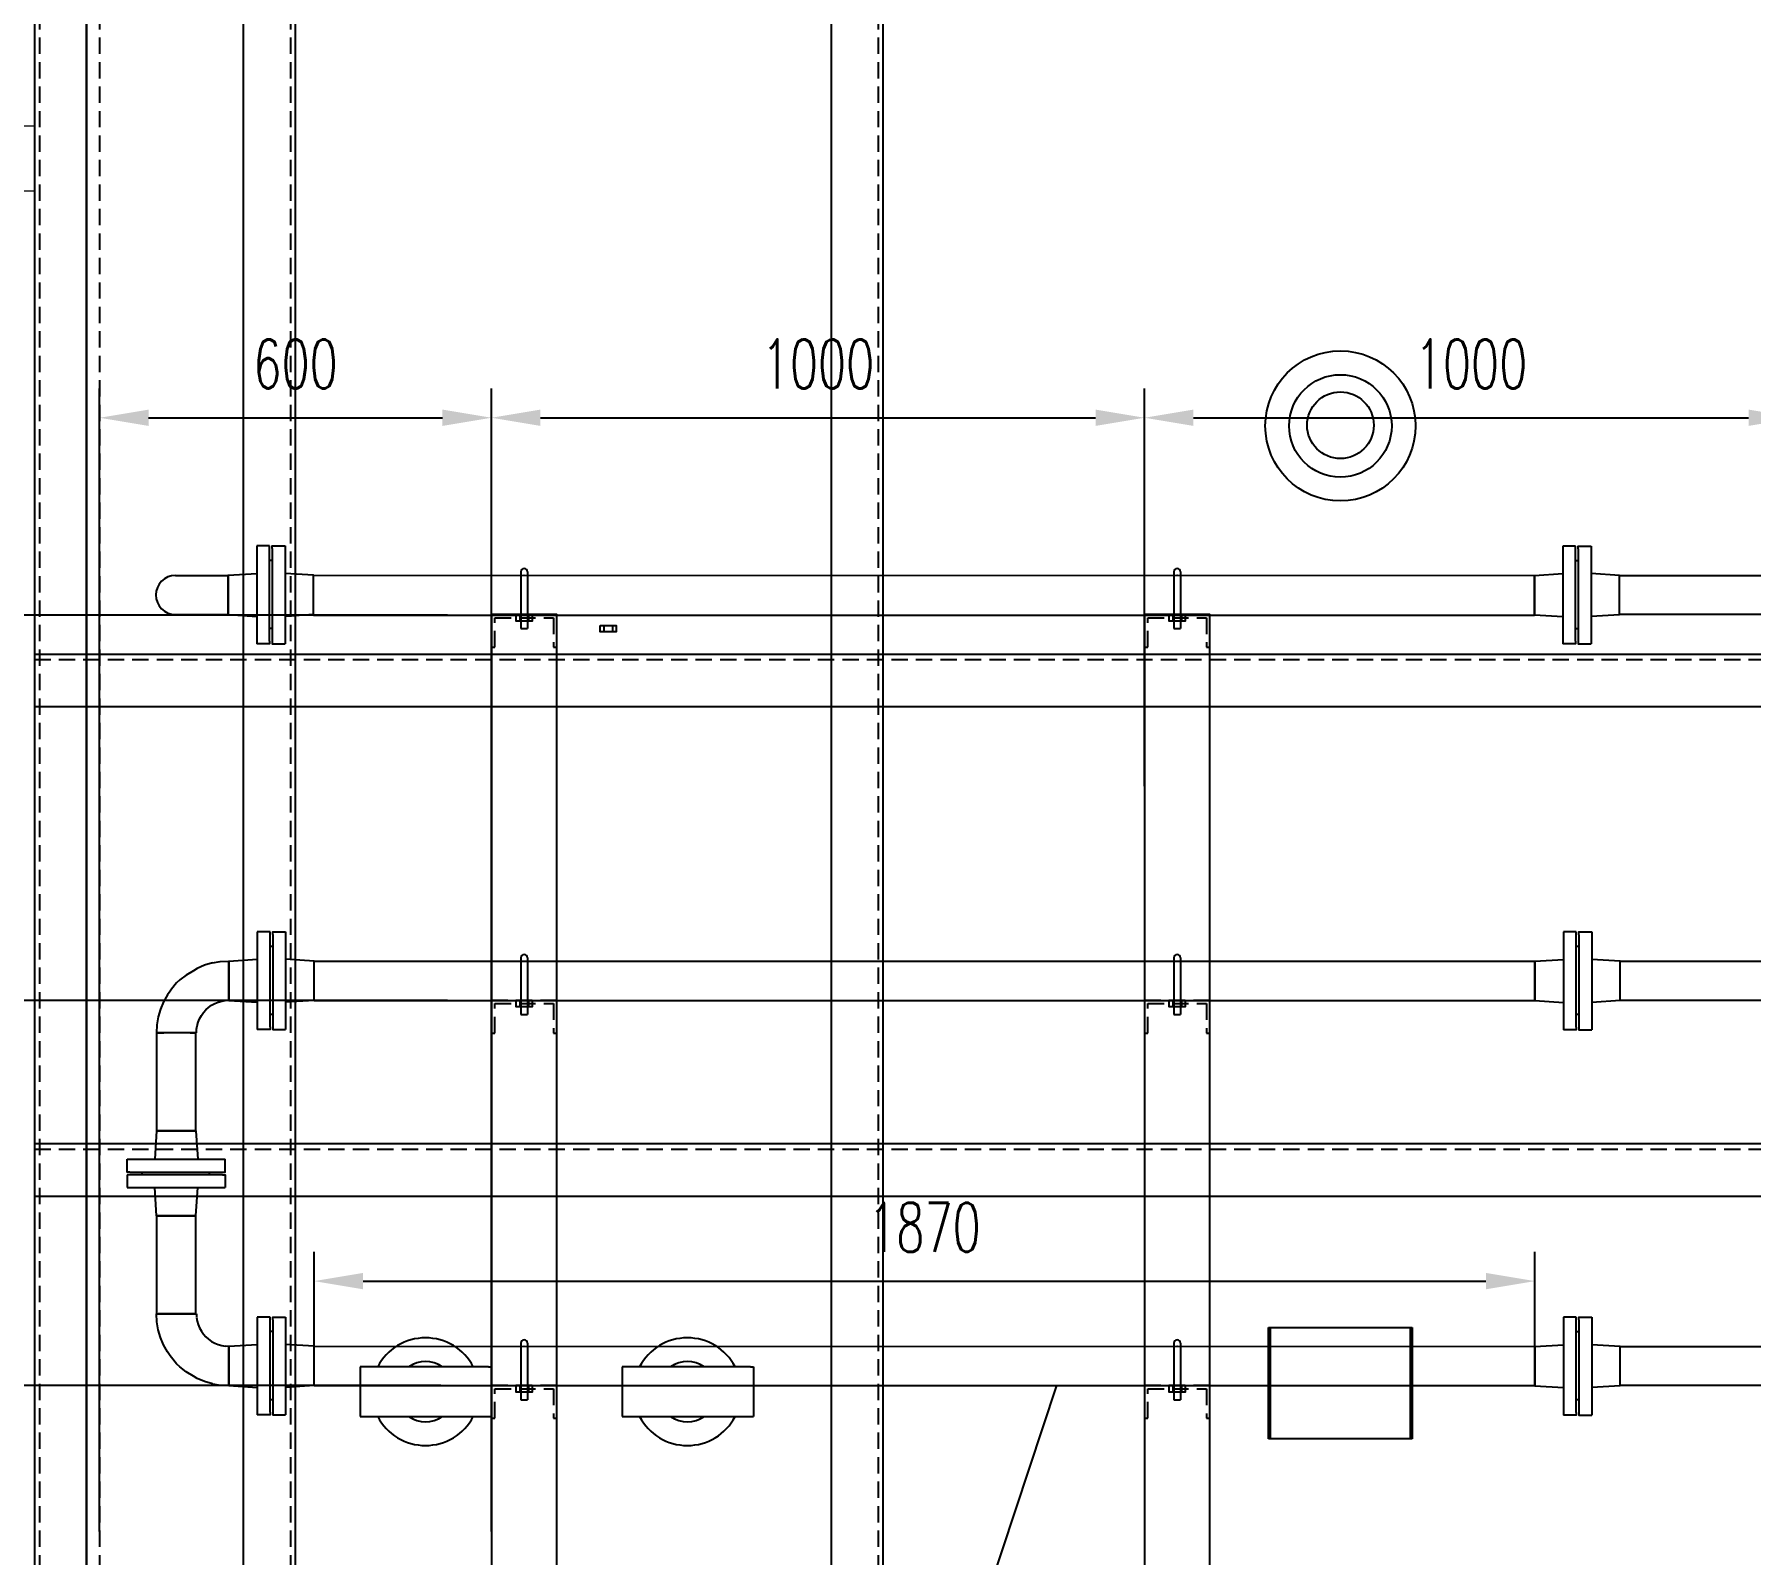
# Model space of a CAD drawing. Header units: millimetres. Extents: x 115735 to 194929, y 30422 to 45272.
# Drawn here: x 176322 to 178950, y 40201 to 42531 of the extents above; entities that cross this region are included whole.
import ezdxf

# ---------------------------------------------------------------- set-up
doc = ezdxf.new("R2010")
doc.units = ezdxf.units.MM
doc.linetypes.add('DASHED2', pattern=[0.375, 0.25, -0.125])
doc.layers.add('DIM', color=3, linetype='Continuous')
doc.layers.add('ST_MA_EQUI', color=7, linetype='Continuous', lineweight=15)
doc.styles.add('HZFS', font='txt.shx', dxfattribs={"width": 0.67, "bigfont": 'HZFS.shx'})
doc.dimstyles.new('DIMSTD1-35', dxfattribs={"dimscale": 30, "dimtxt": 2.5, "dimasz": 2.5, "dimexe": 1.5, "dimexo": 0.5, "dimgap": 1.5, "dimtad": 1, "dimdec": 0, "dimrnd": 0.1, "dimdsep": 46, "dimtxsty": 'HZFS', "dimcen": 0, "dimclrd": 4, "dimclre": 4, "dimclrt": 4, "dimadec": 0, "dimazin": 0, "dimtfac": 0.5, "dimtdec": 4, "dimtmove": 0, "dimatfit": 3, "dimfxl": 1, "dimtolj": 1, "dimarcsym": 0})

# ---------------------------------------------------------------- blocks, each defined once
blk = doc.blocks.new('A$C1C226EB7')
at = {"color": 6, "linetype": 'DASHED2', "ltscale": 100}
for p, q in [((-95, -50), (-95, -5)), ((-95, -5), (-5, -5)), ((-5, -5), (-5, -50)), ((-100, -50), (-95, -50))]:
    blk.add_line(p, q, dxfattribs=at)
blk.add_lwpolyline([(-5, -50), (0, -50), (0, 0), (-100, 0), (-100, -50), (-95, -50)], dxfattribs=at)
blk = doc.blocks.new('A$C023B0C4C')
at = {"color": 4}
for p, q in [((-6.7, 0), (-6.7, -9.9)), ((6.7, 0), (6.7, -9.9))]:
    blk.add_line(p, q, dxfattribs=at)
blk.add_lwpolyline([(-12.1, 0), (12.1, 0), (12.1, -9.9), (-12.1, -9.9)], close=True, dxfattribs=at)
blk = doc.blocks.new('*D294')
at = {"color": 4, "lineweight": -2, "transparency": 16777216}
for p, q in [((176944.4, 40460.3), (175601.3, 40460.3)), ((175646.3, 39945.8), (175646.3, 40385.3)), ((176944.4, 39870.8), (175601.3, 39870.8))]:
    blk.add_line(p, q, dxfattribs=at)
at = {"color": 4, "transparency": 16777216}
for points in [[(175633.8, 40385.3), (175658.8, 40385.3), (175646.3, 40460.3)], [(175633.8, 39945.8), (175658.8, 39945.8), (175646.3, 39870.8)]]:
    blk.add_solid(points, dxfattribs=at)
at = {"layer": 'Defpoints', "color": 0, "transparency": 16777216}
for p in [(175646.3, 40460.3), (176959.4, 40460.3), (176959.4, 39870.8)]:
    blk.add_point(p, dxfattribs=at)
at = {"color": 4, "transparency": 16777216, "insert": (175563.8, 40165.6), "char_height": 75, "attachment_point": 5, "rotation": 90, "style": 'HZFS'}
blk.add_mtext('\\A1;590', dxfattribs=at)
blk = doc.blocks.new('*D295')
at = {"color": 4, "lineweight": -2, "transparency": 16777216}
for p, q in [((176735.2, 41050.6), (175601.3, 41050.6)), ((175646.3, 40535.3), (175646.3, 40975.6)), ((176735.2, 40460.3), (175601.3, 40460.3))]:
    blk.add_line(p, q, dxfattribs=at)
at = {"color": 4, "transparency": 16777216}
for points in [[(175633.8, 40975.6), (175658.8, 40975.6), (175646.3, 41050.6)], [(175633.8, 40535.3), (175658.8, 40535.3), (175646.3, 40460.3)]]:
    blk.add_solid(points, dxfattribs=at)
at = {"layer": 'Defpoints', "color": 0, "transparency": 16777216}
for p in [(175646.3, 41050.6), (176750.2, 41050.6), (176750.2, 40460.3)]:
    blk.add_point(p, dxfattribs=at)
at = {"color": 4, "transparency": 16777216, "insert": (175563.8, 40755.5), "char_height": 75, "attachment_point": 5, "rotation": 90, "style": 'HZFS'}
blk.add_mtext('\\A1;590', dxfattribs=at)
blk = doc.blocks.new('*D296')
at = {"color": 4, "lineweight": -2, "transparency": 16777216}
for p, q in [((176954.6, 41640.8), (175601.3, 41640.8)), ((175646.3, 41125.6), (175646.3, 41565.8)), ((176954.6, 41050.6), (175601.3, 41050.6))]:
    blk.add_line(p, q, dxfattribs=at)
at = {"color": 4, "transparency": 16777216}
for points in [[(175633.8, 41565.8), (175658.8, 41565.8), (175646.3, 41640.8)], [(175633.8, 41125.6), (175658.8, 41125.6), (175646.3, 41050.6)]]:
    blk.add_solid(points, dxfattribs=at)
at = {"layer": 'Defpoints', "color": 0, "transparency": 16777216}
for p in [(175646.3, 41640.8), (176969.6, 41640.8), (176969.6, 41050.6)]:
    blk.add_point(p, dxfattribs=at)
at = {"color": 4, "transparency": 16777216, "insert": (175563.8, 41345.7), "char_height": 75, "attachment_point": 5, "rotation": 90, "style": 'HZFS'}
blk.add_mtext('\\A1;590', dxfattribs=at)
blk = doc.blocks.new('*D302')
at = {"color": 4, "lineweight": -2, "transparency": 16777216}
for p, q in [((176750.2, 40513.8), (176750.2, 40665.5)), ((178619.8, 40505.1), (178619.8, 40665.5)), ((176825.2, 40620.5), (178544.8, 40620.5))]:
    blk.add_line(p, q, dxfattribs=at)
at = {"color": 4, "transparency": 16777216}
for points in [[(176825.2, 40633), (176825.2, 40608), (176750.2, 40620.5)], [(178544.8, 40633), (178544.8, 40608), (178619.8, 40620.5)]]:
    blk.add_solid(points, dxfattribs=at)
at = {"layer": 'Defpoints', "color": 0, "transparency": 16777216}
for p in [(178619.8, 40620.5), (176750.2, 40498.8), (178619.8, 40490.1)]:
    blk.add_point(p, dxfattribs=at)
at = {"color": 4, "transparency": 16777216, "insert": (177685, 40703), "char_height": 75, "attachment_point": 5, "style": 'HZFS'}
blk.add_mtext('\\A1;1870', dxfattribs=at)
blk = doc.blocks.new('*D303')
at = {"color": 4, "lineweight": -2, "transparency": 16777216}
for p, q in [((176421.9, 40236.8), (176421.9, 41988.3)), ((177021.9, 40236.8), (177021.9, 41988.3)), ((176496.9, 41943.3), (176946.9, 41943.3))]:
    blk.add_line(p, q, dxfattribs=at)
at = {"color": 4, "transparency": 16777216}
for points in [[(176496.9, 41955.8), (176496.9, 41930.8), (176421.9, 41943.3)], [(176946.9, 41955.8), (176946.9, 41930.8), (177021.9, 41943.3)]]:
    blk.add_solid(points, dxfattribs=at)
at = {"layer": 'Defpoints', "color": 0, "transparency": 16777216}
for p in [(177021.9, 41943.3), (176421.9, 40221.8), (177021.9, 40221.8)]:
    blk.add_point(p, dxfattribs=at)
at = {"color": 4, "transparency": 16777216, "insert": (176721.9, 42025.8), "char_height": 75, "attachment_point": 5, "style": 'HZFS'}
blk.add_mtext('\\A1;600', dxfattribs=at)
blk = doc.blocks.new('*D307')
at = {"color": 4, "lineweight": -2, "transparency": 16777216}
for p, q in [((177021.9, 41378.9), (177021.9, 41988.3)), ((178021.9, 41378.9), (178021.9, 41988.3)), ((177096.9, 41943.3), (177946.9, 41943.3))]:
    blk.add_line(p, q, dxfattribs=at)
at = {"color": 4, "transparency": 16777216}
for points in [[(177096.9, 41955.8), (177096.9, 41930.8), (177021.9, 41943.3)], [(177946.9, 41955.8), (177946.9, 41930.8), (178021.9, 41943.3)]]:
    blk.add_solid(points, dxfattribs=at)
at = {"layer": 'Defpoints', "color": 0, "transparency": 16777216}
for p in [(178021.9, 41943.3), (177021.9, 41363.9), (178021.9, 41363.9)]:
    blk.add_point(p, dxfattribs=at)
at = {"color": 4, "transparency": 16777216, "insert": (177521.9, 42025.8), "char_height": 75, "attachment_point": 5, "style": 'HZFS'}
blk.add_mtext('\\A1;1000', dxfattribs=at)
blk = doc.blocks.new('*D308')
at = {"color": 4, "lineweight": -2, "transparency": 16777216}
for p, q in [((178021.9, 41378.9), (178021.9, 41988.3)), ((179021.9, 41378.9), (179021.9, 41988.3)), ((178096.9, 41943.3), (178946.9, 41943.3))]:
    blk.add_line(p, q, dxfattribs=at)
at = {"color": 4, "transparency": 16777216}
for points in [[(178096.9, 41955.8), (178096.9, 41930.8), (178021.9, 41943.3)], [(178946.9, 41955.8), (178946.9, 41930.8), (179021.9, 41943.3)]]:
    blk.add_solid(points, dxfattribs=at)
at = {"layer": 'Defpoints', "color": 0, "transparency": 16777216}
for p in [(179021.9, 41943.3), (178021.9, 41363.9), (179021.9, 41363.9)]:
    blk.add_point(p, dxfattribs=at)
at = {"color": 4, "transparency": 16777216, "insert": (178521.9, 42025.8), "char_height": 75, "attachment_point": 5, "style": 'HZFS'}
blk.add_mtext('\\A1;1000', dxfattribs=at)

msp = doc.modelspace()

# ---------------------------------------------------------------- linework, layer by layer
at = {"color": 8}
for p, q in [((176321.9, 42600.8), (176321.9, 39600.8)), ((176401.9, 39600.8), (176401.9, 42600.8)), ((176401.9, 42600.8), (176401.9, 39600.8)), ((176641.9, 42600.8), (176641.9, 39600.8)), ((176721.9, 39600.8), (176721.9, 42600.8)), ((177541.9, 42600.8), (177541.9, 39600.8)), ((177621.9, 39600.8), (177621.9, 42600.8)), ((180321.9, 41580.8), (176321.9, 41580.8)), ((176321.9, 41580.8), (176321.9, 41500.8)), ((176321.9, 41500.8), (180321.9, 41500.8)), ((180321.9, 40830.8), (176321.9, 40830.8)), ((176321.9, 40830.8), (176321.9, 40750.8)), ((176321.9, 40750.8), (180321.9, 40750.8))]:
    msp.add_line(p, q, dxfattribs=at)
at = {"color": 8, "linetype": 'DASHED2', "ltscale": 100}
for p, q in [((176329.9, 42600.8), (176329.9, 39600.8)), ((176421.9, 42600.8), (176421.9, 39600.8)), ((176713.9, 42600.8), (176713.9, 39600.8)), ((177613.9, 42600.8), (177613.9, 39600.8)), ((176321.9, 41572.8), (180321.9, 41572.8)), ((176321.9, 40822.8), (180321.9, 40822.8))]:
    msp.add_line(p, q, dxfattribs=at)
at = {"color": 8, "lineweight": -3, "ltscale": 10}
for p, q in [((176321.9, 42030.8), (176321.9, 41970.8)), ((178211.9, 40378.6), (178211.9, 40549.6)), ((178211.9, 40549.6), (178431.9, 40549.6)), ((178214.9, 40378.6), (178214.9, 40549.6)), ((178428.9, 40549.6), (178428.9, 40378.6)), ((178431.9, 40549.6), (178431.9, 40378.6)), ((176821, 40489.2), (176821, 40437.6)), ((176824.3, 40489.2), (176821, 40489.2)), ((176836.7, 40489.2), (176824.3, 40489.2)), ((176855.8, 40489.2), (176836.7, 40489.2)), ((176879.3, 40489.2), (176855.8, 40489.2)), ((176907.4, 40489.2), (176879.3, 40489.2)), ((176935.5, 40489.2), (176907.4, 40489.2)), ((176963.5, 40489.2), (176935.5, 40489.2)), ((176987.1, 40489.2), (176963.5, 40489.2)), ((177006.2, 40489.2), (176987.1, 40489.2)), ((177017.4, 40489.2), (177006.2, 40489.2)), ((177017.4, 40489.2), (177021.9, 40489.2)), ((177021.9, 40489.2), (177021.9, 40412.9)), ((177222, 40489.2), (177222, 40437.6)), ((177225.3, 40489.2), (177222, 40489.2)), ((177237.7, 40489.2), (177225.3, 40489.2)), ((177256.8, 40489.2), (177237.7, 40489.2)), ((177280.3, 40489.2), (177256.8, 40489.2)), ((177308.4, 40489.2), (177280.3, 40489.2)), ((177336.5, 40489.2), (177308.4, 40489.2)), ((177364.5, 40489.2), (177336.5, 40489.2)), ((177388.1, 40489.2), (177364.5, 40489.2)), ((177407.2, 40489.2), (177388.1, 40489.2)), ((177418.4, 40489.2), (177407.2, 40489.2)), ((177418.4, 40489.2), (177422.9, 40489.2)), ((177422.9, 40489.2), (177422.9, 40412.9)), ((176821, 40437.6), (176821, 40412.9)), ((177222, 40437.6), (177222, 40412.9)), ((176821, 40412.9), (176824.3, 40412.9)), ((176824.3, 40412.9), (176836.7, 40412.9)), ((176836.7, 40412.9), (176855.8, 40412.9)), ((176855.8, 40412.9), (176879.3, 40412.9)), ((176879.3, 40412.9), (176907.4, 40412.9)), ((176907.4, 40412.9), (176935.5, 40412.9)), ((176935.5, 40412.9), (176963.5, 40412.9)), ((176963.5, 40412.9), (176987.1, 40412.9)), ((176987.1, 40412.9), (177006.2, 40412.9)), ((177006.2, 40412.9), (177017.4, 40412.9)), ((177017.4, 40412.9), (177021.9, 40412.9)), ((177222, 40412.9), (177225.3, 40412.9)), ((177225.3, 40412.9), (177237.7, 40412.9)), ((177237.7, 40412.9), (177256.8, 40412.9)), ((177256.8, 40412.9), (177280.3, 40412.9)), ((177280.3, 40412.9), (177308.4, 40412.9)), ((177308.4, 40412.9), (177336.5, 40412.9)), ((177336.5, 40412.9), (177364.5, 40412.9)), ((177364.5, 40412.9), (177388.1, 40412.9)), ((177388.1, 40412.9), (177407.2, 40412.9)), ((177407.2, 40412.9), (177418.4, 40412.9)), ((177418.4, 40412.9), (177422.9, 40412.9)), ((178431.9, 40378.6), (178211.9, 40378.6))]:
    msp.add_line(p, q, dxfattribs=at)
at = {"color": 4}
for p, q in [((176537.9, 41701.8), (176618.9, 41701.8)), ((176618.9, 41702.1), (176618.9, 41642.1)), ((176618.9, 41701.8), (176618.9, 41641.8)), ((176618.9, 41701.8), (176618.9, 41641.8)), ((176749.3, 41702.1), (178618.9, 41701.8)), ((177066.9, 41707.1), (177066.9, 41620.3)), ((177076.9, 41707.1), (177076.9, 41620.3)), ((178066.9, 41707.1), (178066.9, 41620.3)), ((178076.9, 41707.1), (178076.9, 41620.3)), ((178618.9, 41701.8), (178618.9, 41641.8)), ((176537.9, 41641.8), (176618.9, 41641.8)), ((176749.3, 41640.8), (178618.9, 41640.8)), ((177066.9, 41620.3), (177076.9, 41620.3)), ((177193.9, 41625.2), (177193.9, 41615.3)), ((177207.3, 41625.2), (177207.3, 41615.3)), ((178066.9, 41620.3), (178076.9, 41620.3)), ((176619.8, 41110.9), (176619.8, 41050.9)), ((176619.8, 41110.6), (176619.8, 41050.6)), ((176750.2, 41110.9), (178619.8, 41110.6)), ((177066.9, 41115.9), (177066.9, 41029.1)), ((177076.9, 41115.9), (177076.9, 41029.1)), ((178066.9, 41115.9), (178066.9, 41029.1)), ((178076.9, 41115.9), (178076.9, 41029.1)), ((178619.8, 41110.6), (178619.8, 41050.6)), ((176750.2, 41050.6), (178619.8, 41050.6)), ((177066.9, 41029.1), (177076.9, 41029.1)), ((178066.9, 41029.1), (178076.9, 41029.1)), ((176509, 40720.3), (176569, 40720.3)), ((176619.8, 40520.6), (176619.8, 40460.6)), ((176619.8, 40520.3), (176619.8, 40460.3)), ((176750.2, 40520.6), (178619.8, 40520.3)), ((177066.9, 40525.6), (177066.9, 40438.8)), ((177076.9, 40525.6), (177076.9, 40438.8)), ((178066.9, 40525.6), (178066.9, 40438.8)), ((178076.9, 40525.6), (178076.9, 40438.8)), ((178619.8, 40520.3), (178619.8, 40460.3)), ((176750.2, 40460.3), (178619.8, 40460.3)), ((177066.9, 40438.8), (177076.9, 40438.8)), ((178066.9, 40438.8), (178076.9, 40438.8))]:
    msp.add_line(p, q, dxfattribs=at)
at = {"color": 0, "lineweight": -3, "ltscale": 10}
for p, q in [((176618.9, 41641.8), (176618.9, 41701.8)), ((176618.9, 41641.8), (176618.9, 41701.8)), ((176594.6, 41108), (176582.6, 41104.4)), ((176594.6, 41108), (176606.7, 41110)), ((176606.7, 41110), (176619.8, 41110.6)), ((176619.8, 41110.6), (176619.8, 41050.6)), ((176619.8, 41110.6), (176619.8, 41050.6)), ((176619.8, 41050.6), (176619.8, 41110.6)), ((176619.8, 41050.6), (176619.8, 41110.6)), ((176544.6, 41082), (176539.6, 41077.5)), ((176554.4, 41089.5), (176544.6, 41082)), ((176565.5, 41096.1), (176554.4, 41089.5)), ((176571.2, 41099.7), (176565.5, 41096.1)), ((176582.6, 41104.4), (176571.2, 41099.7)), ((176525.9, 41059.1), (176519.9, 41048.4)), ((176529.9, 41064.9), (176525.9, 41059.1)), ((176532.1, 41067.7), (176529.9, 41064.9)), ((176539.6, 41077.5), (176532.1, 41067.7)), ((176515.2, 41037), (176511.6, 41025.2)), ((176519.9, 41048.4), (176515.2, 41037)), ((176577.7, 41027.2), (176580.8, 41031.9)), ((176580.8, 41031.9), (176584.6, 41035.9)), ((176584.6, 41035.9), (176588.8, 41039.7)), ((176588.8, 41039.7), (176593.3, 41043.1)), ((176593.3, 41043.1), (176598.2, 41045.7)), ((176598.2, 41045.7), (176603.3, 41047.7)), ((176603.3, 41047.7), (176608.9, 41049.3)), ((176608.9, 41049.3), (176614.2, 41050.4)), ((176619.8, 41050.6), (176614.2, 41050.4)), ((176509.6, 41012.9), (176509, 41000.7)), ((176511.6, 41025.2), (176509.6, 41012.9)), ((176570.2, 41000.7), (176570.2, 41006)), ((176570.3, 41006.3), (176571.2, 41011.8)), ((176571.2, 41011.8), (176572.8, 41017.2)), ((176572.8, 41017.2), (176574.8, 41022.3)), ((176574.8, 41022.3), (176577.7, 41027.2)), ((176509, 41000.7), (176512.3, 41000.7)), ((176517.3, 41000.7), (176511.4, 41000.7)), ((176511.7, 41000.7), (176520.3, 41000.7)), ((176517.9, 41000.7), (176511.7, 41000.7)), ((176521.9, 41000.7), (176512.3, 41000.7)), ((176523.2, 41000.7), (176517.3, 41000.7)), ((176525.2, 41000.7), (176517.9, 41000.7)), ((176529, 41000.7), (176523.2, 41000.7)), ((176528.6, 41000.7), (176524, 41000.7)), ((176533.8, 41000.7), (176525.2, 41000.7)), ((176533.3, 41000.7), (176528.6, 41000.7)), ((176534.9, 41000.7), (176529, 41000.7)), ((176537.9, 41000.7), (176533.3, 41000.7)), ((176540.8, 41000.7), (176534.9, 41000.7)), ((176544.5, 41000.7), (176535.9, 41000.7)), ((176542.5, 41000.7), (176537.9, 41000.7)), ((176546.7, 41000.7), (176540.8, 41000.7)), ((176547.1, 41000.7), (176542.5, 41000.7)), ((176553, 41000.7), (176544.5, 41000.7)), ((176552.6, 41000.7), (176546.7, 41000.7)), ((176551.7, 41000.7), (176547.1, 41000.7)), ((176556.3, 41000.7), (176551.7, 41000.7)), ((176558.4, 41000.7), (176552.6, 41000.7)), ((176560.4, 41000.7), (176553, 41000.7)), ((176561, 41000.7), (176556.3, 41000.7)), ((176564.3, 41000.7), (176558.4, 41000.7)), ((176560.4, 41000.7), (176569, 41000.7)), ((176565.3, 41000.7), (176560.4, 41000.7)), ((176565.6, 41000.7), (176561, 41000.7)), ((176566.8, 41000.7), (176563.2, 41000.7)), ((176570.2, 41000.7), (176564.3, 41000.7)), ((176570.2, 41000.7), (176565.6, 41000.7)), ((176570.2, 41000.7), (176569, 41000.7)), ((176509.6, 40558), (176509, 40570.3)), ((176509, 40570.3), (176512.3, 40570.3)), ((176511.6, 40545.8), (176509.6, 40558)), ((176517.3, 40570.3), (176511.4, 40570.3)), ((176511.7, 40570.3), (176520.3, 40570.3)), ((176517.9, 40570.3), (176511.7, 40570.3)), ((176521.9, 40570.3), (176512.3, 40570.3)), ((176523.2, 40570.3), (176517.3, 40570.3)), ((176525.2, 40570.3), (176517.9, 40570.3)), ((176529, 40570.3), (176523.2, 40570.3)), ((176528.6, 40570.3), (176524, 40570.3)), ((176533.8, 40570.3), (176525.2, 40570.3)), ((176533.3, 40570.3), (176528.6, 40570.3)), ((176534.9, 40570.3), (176529, 40570.3)), ((176537.9, 40570.3), (176533.3, 40570.3)), ((176540.8, 40570.3), (176534.9, 40570.3)), ((176544.5, 40570.3), (176535.9, 40570.3)), ((176542.5, 40570.3), (176537.9, 40570.3)), ((176546.7, 40570.3), (176540.8, 40570.3)), ((176547.1, 40570.3), (176542.5, 40570.3)), ((176553, 40570.3), (176544.5, 40570.3)), ((176552.6, 40570.3), (176546.7, 40570.3)), ((176551.7, 40570.3), (176547.1, 40570.3)), ((176556.3, 40570.3), (176551.7, 40570.3)), ((176558.4, 40570.3), (176552.6, 40570.3)), ((176560.4, 40570.3), (176553, 40570.3)), ((176561, 40570.3), (176556.3, 40570.3)), ((176564.3, 40570.3), (176558.4, 40570.3)), ((176560.4, 40570.3), (176569, 40570.3)), ((176565.3, 40570.3), (176560.4, 40570.3)), ((176565.6, 40570.3), (176561, 40570.3)), ((176566.8, 40570.3), (176563.2, 40570.3)), ((176570.2, 40570.3), (176564.3, 40570.3)), ((176570.2, 40570.3), (176565.6, 40570.3)), ((176570.2, 40570.3), (176569, 40570.3)), ((176570.2, 40570.3), (176570.2, 40565)), ((176570.3, 40564.7), (176571.2, 40559.2)), ((176571.2, 40559.2), (176572.8, 40553.8)), ((176515.2, 40533.9), (176511.6, 40545.8)), ((176519.9, 40522.6), (176515.2, 40533.9)), ((176572.8, 40553.8), (176574.8, 40548.7)), ((176574.8, 40548.7), (176577.7, 40543.8)), ((176577.7, 40543.8), (176580.8, 40539.1)), ((176580.8, 40539.1), (176584.6, 40535.1)), ((176584.6, 40535.1), (176588.8, 40531.3)), ((176588.8, 40531.3), (176593.3, 40527.9)), ((176525.9, 40511.9), (176519.9, 40522.6)), ((176529.9, 40506.1), (176525.9, 40511.9)), ((176532.1, 40503.3), (176529.9, 40506.1)), ((176539.6, 40493.5), (176532.1, 40503.3)), ((176593.3, 40527.9), (176598.2, 40525.2)), ((176598.2, 40525.2), (176603.3, 40523.2)), ((176603.3, 40523.2), (176608.9, 40521.7)), ((176608.9, 40521.7), (176614.2, 40520.6)), ((176619.8, 40520.3), (176614.2, 40520.6)), ((176619.8, 40460.3), (176619.8, 40520.3)), ((176619.8, 40460.3), (176619.8, 40520.3)), ((176544.6, 40488.9), (176539.6, 40493.5)), ((176554.4, 40481.5), (176544.6, 40488.9)), ((176565.5, 40474.9), (176554.4, 40481.5)), ((176571.2, 40471.3), (176565.5, 40474.9)), ((176582.6, 40466.6), (176571.2, 40471.3)), ((176594.6, 40463), (176582.6, 40466.6)), ((176594.6, 40463), (176606.7, 40461)), ((176606.7, 40461), (176619.8, 40460.3))]:
    msp.add_line(p, q, dxfattribs=at)
at = {"lineweight": -3, "ltscale": 10}
for points in [[(176682, 41747), (176662.4, 41747)], [(176662.4, 41747), (176662.4, 41742.8)], [(176662.4, 41742.8), (176662.4, 41730.1)], [(176682, 41742.8), (176682, 41747)], [(176682, 41730.1), (176682, 41742.8)], [(176686.2, 41742.8), (176686.2, 41747), (176686.2, 41747), (176704.4, 41747)], [(176686.2, 41747), (176705.8, 41747)], [(176686.2, 41742.8), (176686.2, 41730.1)], [(176705.8, 41747), (176705.8, 41742.8)], [(176705.8, 41742.8), (176705.8, 41730.1)], [(178682, 41746.7), (178662.4, 41746.7)], [(178662.4, 41746.7), (178662.4, 41742.5)], [(178662.4, 41742.5), (178662.4, 41729.9)], [(178682, 41742.5), (178682, 41746.7)], [(178682, 41729.9), (178682, 41742.5)], [(178686.2, 41742.5), (178686.2, 41746.7), (178686.2, 41746.7), (178704.4, 41746.7)], [(178686.2, 41746.7), (178705.8, 41746.7)], [(178686.2, 41742.5), (178686.2, 41729.9)], [(178705.8, 41746.7), (178705.8, 41742.5)], [(178705.8, 41742.5), (178705.8, 41729.9)], [(176662.4, 41730.1), (176662.4, 41709.1)], [(176682, 41709.1), (176682, 41730.1)], [(176686.2, 41724.5), (176682, 41724.5)], [(176682, 41685.3), (176682, 41724.5)], [(176686.2, 41730.1), (176686.2, 41709.1)], [(176705.8, 41730.1), (176705.8, 41709.1)], [(178662.4, 41729.9), (178662.4, 41708.8)], [(178682, 41708.8), (178682, 41729.9)], [(178686.2, 41724.3), (178682, 41724.3)], [(178682, 41685), (178682, 41724.3)], [(178686.2, 41729.9), (178686.2, 41708.8)], [(178705.8, 41729.9), (178705.8, 41708.8)], [(176618.9, 41668.5), (176618.9, 41671.8), (176618.9, 41675.2), (176618.9, 41678.6), (176618.9, 41681.9), (176618.9, 41685.3), (176618.9, 41688.7), (176618.9, 41692), (176618.9, 41695.4), (176618.9, 41698.7), (176618.9, 41702.1), (176618.9, 41702.1), (176662.4, 41704.9)], [(176618.9, 41702.1), (176618.9, 41698.7), (176618.9, 41695.4), (176618.9, 41692), (176618.9, 41688.7), (176618.9, 41685.3), (176618.9, 41681.9), (176618.9, 41678.6), (176618.9, 41675.2), (176618.9, 41671.8), (176618.9, 41668.5)], [(176618.9, 41696.5), (176618.9, 41699.3)], [(176618.9, 41688.1), (176618.9, 41690.9)], [(176662.4, 41709.1), (176662.4, 41685.3)], [(176662.4, 41685.3), (176662.4, 41658.7)], [(176682, 41685.3), (176682, 41709.1)], [(176682, 41658.7), (176682, 41685.3)], [(176682, 41658.7), (176682, 41685.3)], [(176686.2, 41709.1), (176686.2, 41685.3)], [(176686.2, 41685.3), (176686.2, 41658.7)], [(176705.8, 41709.1), (176705.8, 41685.3)], [(176749.3, 41641.8), (176749.3, 41671.8), (176749.3, 41675.2), (176749.3, 41678.6), (176749.3, 41681.9), (176749.3, 41685.3), (176749.3, 41688.7), (176749.3, 41692), (176749.3, 41695.4), (176749.3, 41698.7), (176749.3, 41702.1), (176749.3, 41702.1), (176705.8, 41704.9)], [(176705.8, 41685.3), (176705.8, 41658.7)], [(178618.9, 41668.2), (178618.9, 41671.6), (178618.9, 41674.9), (178618.9, 41678.3), (178618.9, 41681.6), (178618.9, 41685), (178618.9, 41688.4), (178618.9, 41691.7), (178618.9, 41695.1), (178618.9, 41698.5), (178618.9, 41701.8), (178618.9, 41701.8), (178662.4, 41704.6)], [(178618.9, 41701.8), (178618.9, 41698.5), (178618.9, 41695.1), (178618.9, 41691.7), (178618.9, 41688.4), (178618.9, 41685), (178618.9, 41681.6), (178618.9, 41678.3), (178618.9, 41674.9), (178618.9, 41671.6), (178618.9, 41668.2)], [(178618.9, 41696.2), (178618.9, 41699)], [(178618.9, 41687.8), (178618.9, 41690.6)], [(178662.4, 41708.8), (178662.4, 41685)], [(178662.4, 41685), (178662.4, 41658.4)], [(178682, 41685), (178682, 41708.8)], [(178682, 41658.4), (178682, 41685)], [(178682, 41658.4), (178682, 41685)], [(178686.2, 41708.8), (178686.2, 41685)], [(178686.2, 41685), (178686.2, 41658.4)], [(178705.8, 41708.8), (178705.8, 41685)], [(178749.3, 41641.6), (178749.3, 41671.6), (178749.3, 41674.9), (178749.3, 41678.3), (178749.3, 41681.6), (178749.3, 41685), (178749.3, 41688.4), (178749.3, 41691.7), (178749.3, 41695.1), (178749.3, 41698.5), (178749.3, 41701.8), (178749.3, 41701.8), (178705.8, 41704.6)], [(178705.8, 41685), (178705.8, 41658.4)], [(176618.9, 41678.3), (176618.9, 41679.7)], [(176618.9, 41675.5), (176618.9, 41678.3)], [(176618.9, 41665.7), (176618.9, 41668.5)], [(176618.9, 41653), (176618.9, 41665.7)], [(176618.9, 41657.3), (176618.9, 41662.9)], [(176618.9, 41662.9), (176618.9, 41657.3)], [(176662.4, 41658.7), (176662.4, 41634.8)], [(176682, 41634.8), (176682, 41658.7)], [(176682, 41620.8), (176682, 41658.7)], [(176686.2, 41658.7), (176686.2, 41634.8)], [(176705.8, 41658.7), (176705.8, 41634.8)], [(178618.9, 41678), (178618.9, 41679.4)], [(178618.9, 41675.2), (178618.9, 41678)], [(178618.9, 41665.4), (178618.9, 41668.2)], [(178618.9, 41652.8), (178618.9, 41665.4)], [(178618.9, 41657), (178618.9, 41662.6)], [(178618.9, 41662.6), (178618.9, 41657)], [(178662.4, 41658.4), (178662.4, 41634.5)], [(178682, 41634.5), (178682, 41658.4)], [(178682, 41620.5), (178682, 41658.4)], [(178686.2, 41658.4), (178686.2, 41634.5)], [(178705.8, 41658.4), (178705.8, 41634.5)], [(176618.9, 41651.6), (176618.9, 41653)], [(176618.9, 41651.6), (176618.9, 41641.8), (176618.9, 41641.8), (176618.9, 41651.6), (176618.9, 41651.6)], [(176618.9, 41646), (176618.9, 41647.4)], [(176618.9, 41641.8), (176662.4, 41639)], [(176662.4, 41634.8), (176662.4, 41615.2)], [(176682, 41615.2), (176682, 41634.8)], [(176686.2, 41634.8), (176686.2, 41615.2)], [(176749.3, 41641.8), (176705.8, 41639)], [(176705.8, 41634.8), (176705.8, 41615.2)], [(178618.9, 41651.4), (178618.9, 41652.8)], [(178618.9, 41651.4), (178618.9, 41641.6), (178618.9, 41641.6), (178618.9, 41651.4), (178618.9, 41651.4)], [(178618.9, 41645.8), (178618.9, 41647.2)], [(178618.9, 41641.6), (178662.4, 41638.7)], [(178662.4, 41634.5), (178662.4, 41614.9)], [(178682, 41614.9), (178682, 41634.5)], [(178686.2, 41634.5), (178686.2, 41614.9)], [(178749.3, 41641.6), (178705.8, 41638.7)], [(178705.8, 41634.5), (178705.8, 41614.9)], [(176662.4, 41615.2), (176662.4, 41601.2)], [(176682, 41620.8), (176686.2, 41620.8)], [(176682, 41601.2), (176682, 41615.2)], [(176686.2, 41615.2), (176686.2, 41601.2)], [(176705.8, 41615.2), (176705.8, 41601.2)], [(178662.4, 41614.9), (178662.4, 41600.9)], [(178682, 41620.5), (178686.2, 41620.5)], [(178682, 41600.9), (178682, 41614.9)], [(178686.2, 41614.9), (178686.2, 41600.9)], [(178705.8, 41614.9), (178705.8, 41600.9)], [(176682, 41601.2), (176682, 41597), (176682, 41597), (176662.4, 41597)], [(176662.4, 41601.2), (176662.4, 41597)], [(176686.2, 41601.2), (176686.2, 41597)], [(176686.2, 41601.2), (176686.2, 41597), (176686.2, 41597), (176705.8, 41597)], [(176686.2, 41597), (176704.4, 41597)], [(176705.8, 41601.2), (176705.8, 41597)], [(178682, 41600.9), (178682, 41596.7), (178682, 41596.7), (178662.4, 41596.7)], [(178662.4, 41600.9), (178662.4, 41596.7)], [(178686.2, 41600.9), (178686.2, 41596.7)], [(178686.2, 41600.9), (178686.2, 41596.7), (178686.2, 41596.7), (178705.8, 41596.7)], [(178686.2, 41596.7), (178704.4, 41596.7)], [(178705.8, 41600.9), (178705.8, 41596.7)], [(176682.9, 41155.8), (176663.3, 41155.8)], [(176663.3, 41155.8), (176663.3, 41151.6)], [(176663.3, 41151.6), (176663.3, 41139)], [(176663.3, 41139), (176663.3, 41117.9)], [(176682.9, 41151.6), (176682.9, 41155.8)], [(176682.9, 41139), (176682.9, 41151.6)], [(176682.9, 41117.9), (176682.9, 41139)], [(176687.1, 41133.4), (176682.9, 41133.4)], [(176682.9, 41094.1), (176682.9, 41133.4)], [(176687.1, 41151.6), (176687.1, 41155.8), (176687.1, 41155.8), (176705.3, 41155.8)], [(176687.1, 41155.8), (176706.7, 41155.8)], [(176687.1, 41151.6), (176687.1, 41139)], [(176687.1, 41139), (176687.1, 41117.9)], [(176706.7, 41155.8), (176706.7, 41151.6)], [(176706.7, 41151.6), (176706.7, 41139)], [(176706.7, 41139), (176706.7, 41117.9)], [(178682.9, 41155.5), (178663.3, 41155.5)], [(178663.3, 41155.5), (178663.3, 41151.3)], [(178663.3, 41151.3), (178663.3, 41138.7)], [(178663.3, 41138.7), (178663.3, 41117.6)], [(178682.9, 41151.3), (178682.9, 41155.5)], [(178682.9, 41138.7), (178682.9, 41151.3)], [(178682.9, 41117.6), (178682.9, 41138.7)], [(178687.1, 41133.1), (178682.9, 41133.1)], [(178682.9, 41093.8), (178682.9, 41133.1)], [(178687.1, 41151.3), (178687.1, 41155.5), (178687.1, 41155.5), (178705.3, 41155.5)], [(178687.1, 41155.5), (178706.7, 41155.5)], [(178687.1, 41151.3), (178687.1, 41138.7)], [(178687.1, 41138.7), (178687.1, 41117.6)], [(178706.7, 41155.5), (178706.7, 41151.3)], [(178706.7, 41151.3), (178706.7, 41138.7)], [(178706.7, 41138.7), (178706.7, 41117.6)], [(176619.8, 41077.3), (176619.8, 41080.6), (176619.8, 41084), (176619.8, 41087.4), (176619.8, 41090.7), (176619.8, 41094.1), (176619.8, 41097.5), (176619.8, 41100.8), (176619.8, 41104.2), (176619.8, 41107.6), (176619.8, 41110.9), (176619.8, 41110.9), (176663.3, 41113.7)], [(176619.8, 41110.9), (176619.8, 41107.6), (176619.8, 41104.2), (176619.8, 41100.8), (176619.8, 41097.5), (176619.8, 41094.1), (176619.8, 41090.7), (176619.8, 41087.4), (176619.8, 41084), (176619.8, 41080.6), (176619.8, 41077.3)], [(176619.8, 41105.3), (176619.8, 41108.1)], [(176663.3, 41117.9), (176663.3, 41094.1)], [(176682.9, 41094.1), (176682.9, 41117.9)], [(176687.1, 41117.9), (176687.1, 41094.1)], [(176706.7, 41117.9), (176706.7, 41094.1)], [(176750.2, 41050.6), (176750.2, 41080.6), (176750.2, 41084), (176750.2, 41087.4), (176750.2, 41090.7), (176750.2, 41094.1), (176750.2, 41097.5), (176750.2, 41100.8), (176750.2, 41104.2), (176750.2, 41107.6), (176750.2, 41110.9), (176750.2, 41110.9), (176706.7, 41113.7)], [(178619.8, 41077), (178619.8, 41080.4), (178619.8, 41083.7), (178619.8, 41087.1), (178619.8, 41090.5), (178619.8, 41093.8), (178619.8, 41097.2), (178619.8, 41100.5), (178619.8, 41103.9), (178619.8, 41107.3), (178619.8, 41110.6), (178619.8, 41110.6), (178663.3, 41113.4)], [(178619.8, 41110.6), (178619.8, 41107.3), (178619.8, 41103.9), (178619.8, 41100.5), (178619.8, 41097.2), (178619.8, 41093.8), (178619.8, 41090.5), (178619.8, 41087.1), (178619.8, 41083.7), (178619.8, 41080.4), (178619.8, 41077)], [(178619.8, 41105), (178619.8, 41107.8)], [(178663.3, 41117.6), (178663.3, 41093.8)], [(178682.9, 41093.8), (178682.9, 41117.6)], [(178687.1, 41117.6), (178687.1, 41093.8)], [(178706.7, 41117.6), (178706.7, 41093.8)], [(178750.2, 41050.4), (178750.2, 41080.4), (178750.2, 41083.7), (178750.2, 41087.1), (178750.2, 41090.5), (178750.2, 41093.8), (178750.2, 41097.2), (178750.2, 41100.5), (178750.2, 41103.9), (178750.2, 41107.3), (178750.2, 41110.6), (178750.2, 41110.6), (178706.7, 41113.4)], [(176619.8, 41096.9), (176619.8, 41099.7)], [(176619.8, 41087.1), (176619.8, 41088.5)], [(176619.8, 41084.3), (176619.8, 41087.1)], [(176663.3, 41094.1), (176663.3, 41067.5)], [(176682.9, 41067.5), (176682.9, 41094.1)], [(176682.9, 41067.5), (176682.9, 41094.1)], [(176687.1, 41094.1), (176687.1, 41067.5)], [(176706.7, 41094.1), (176706.7, 41067.5)], [(178619.8, 41096.6), (178619.8, 41099.4)], [(178619.8, 41086.8), (178619.8, 41088.2)], [(178619.8, 41084), (178619.8, 41086.8)], [(178663.3, 41093.8), (178663.3, 41067.2)], [(178682.9, 41067.2), (178682.9, 41093.8)], [(178682.9, 41067.2), (178682.9, 41093.8)], [(178687.1, 41093.8), (178687.1, 41067.2)], [(178706.7, 41093.8), (178706.7, 41067.2)], [(176619.8, 41074.5), (176619.8, 41077.3)], [(176619.8, 41061.9), (176619.8, 41074.5)], [(176619.8, 41066.1), (176619.8, 41071.7)], [(176619.8, 41071.7), (176619.8, 41066.1)], [(176619.8, 41060.5), (176619.8, 41061.9)], [(176619.8, 41060.5), (176619.8, 41050.6), (176619.8, 41050.6), (176619.8, 41060.5), (176619.8, 41060.5)], [(176619.8, 41054.8), (176619.8, 41056.2)], [(176663.3, 41067.5), (176663.3, 41043.6)], [(176682.9, 41043.6), (176682.9, 41067.5)], [(176682.9, 41029.6), (176682.9, 41067.5)], [(176687.1, 41067.5), (176687.1, 41043.6)], [(176706.7, 41067.5), (176706.7, 41043.6)], [(178619.8, 41074.2), (178619.8, 41077)], [(178619.8, 41061.6), (178619.8, 41074.2)], [(178619.8, 41065.8), (178619.8, 41071.4)], [(178619.8, 41071.4), (178619.8, 41065.8)], [(178619.8, 41060.2), (178619.8, 41061.6)], [(178619.8, 41060.2), (178619.8, 41050.4), (178619.8, 41050.4), (178619.8, 41060.2), (178619.8, 41060.2)], [(178619.8, 41054.6), (178619.8, 41056)], [(178663.3, 41067.2), (178663.3, 41043.4)], [(178682.9, 41043.4), (178682.9, 41067.2)], [(178682.9, 41029.3), (178682.9, 41067.2)], [(178687.1, 41067.2), (178687.1, 41043.4)], [(178706.7, 41067.2), (178706.7, 41043.4)], [(176619.8, 41050.6), (176663.3, 41047.8)], [(176663.3, 41043.6), (176663.3, 41024)], [(176682.9, 41024), (176682.9, 41043.6)], [(176682.9, 41029.6), (176687.1, 41029.6)], [(176687.1, 41043.6), (176687.1, 41024)], [(176750.2, 41050.6), (176706.7, 41047.8)], [(176706.7, 41043.6), (176706.7, 41024)], [(178619.8, 41050.4), (178663.3, 41047.6)], [(178663.3, 41043.4), (178663.3, 41023.7)], [(178682.9, 41023.7), (178682.9, 41043.4)], [(178682.9, 41029.3), (178687.1, 41029.3)], [(178687.1, 41043.4), (178687.1, 41023.7)], [(178750.2, 41050.4), (178706.7, 41047.6)], [(178706.7, 41043.4), (178706.7, 41023.7)], [(176663.3, 41024), (176663.3, 41010)], [(176682.9, 41010), (176682.9, 41005.8), (176682.9, 41005.8), (176663.3, 41005.8)], [(176663.3, 41010), (176663.3, 41005.8)], [(176682.9, 41010), (176682.9, 41024)], [(176687.1, 41024), (176687.1, 41010)], [(176687.1, 41010), (176687.1, 41005.8)], [(176687.1, 41010), (176687.1, 41005.8), (176687.1, 41005.8), (176706.7, 41005.8)], [(176687.1, 41005.8), (176705.3, 41005.8)], [(176706.7, 41024), (176706.7, 41010)], [(176706.7, 41010), (176706.7, 41005.8)], [(178663.3, 41023.7), (178663.3, 41009.7)], [(178682.9, 41009.7), (178682.9, 41005.5), (178682.9, 41005.5), (178663.3, 41005.5)], [(178663.3, 41009.7), (178663.3, 41005.5)], [(178682.9, 41009.7), (178682.9, 41023.7)], [(178687.1, 41023.7), (178687.1, 41009.7)], [(178687.1, 41009.7), (178687.1, 41005.5)], [(178687.1, 41009.7), (178687.1, 41005.5), (178687.1, 41005.5), (178706.7, 41005.5)], [(178687.1, 41005.5), (178705.3, 41005.5)], [(178706.7, 41023.7), (178706.7, 41009.7)], [(178706.7, 41009.7), (178706.7, 41005.5)], [(176569.2, 40850.7), (176539.2, 40850.7), (176535.9, 40850.7), (176532.5, 40850.7), (176529.2, 40850.7), (176525.8, 40850.7), (176522.4, 40850.7), (176519.1, 40850.7), (176515.7, 40850.7), (176512.3, 40850.7), (176509, 40850.7), (176509, 40850.7), (176506.2, 40807.2)], [(176569.2, 40850.7), (176572, 40807.2)], [(176464.1, 40787.6), (176464.1, 40807.2)], [(176464.1, 40807.2), (176468.3, 40807.2)], [(176468.3, 40787.6), (176464.1, 40787.6), (176464.1, 40787.6), (176464.1, 40805.8)], [(176468.3, 40807.2), (176480.9, 40807.2)], [(176480.9, 40807.2), (176502, 40807.2)], [(176502, 40807.2), (176525.8, 40807.2)], [(176525.8, 40807.2), (176552.4, 40807.2)], [(176552.4, 40807.2), (176576.3, 40807.2)], [(176576.3, 40807.2), (176595.9, 40807.2)], [(176595.9, 40807.2), (176609.9, 40807.2)], [(176609.9, 40787.6), (176614.1, 40787.6), (176614.1, 40787.6), (176614.1, 40807.2)], [(176609.9, 40807.2), (176614.1, 40807.2)], [(176614.1, 40787.6), (176614.1, 40805.8)], [(176464.1, 40783.4), (176464.1, 40763.8)], [(176468.3, 40783.4), (176464.1, 40783.4)], [(176468.3, 40787.6), (176480.9, 40787.6)], [(176480.9, 40783.4), (176468.3, 40783.4)], [(176480.9, 40787.6), (176502, 40787.6)], [(176502, 40783.4), (176480.9, 40783.4)], [(176486.5, 40787.6), (176486.5, 40783.4)], [(176525.8, 40783.4), (176486.5, 40783.4)], [(176502, 40787.6), (176525.8, 40787.6)], [(176525.8, 40783.4), (176502, 40783.4)], [(176525.8, 40787.6), (176552.4, 40787.6)], [(176552.4, 40783.4), (176525.8, 40783.4)], [(176552.4, 40783.4), (176525.8, 40783.4)], [(176552.4, 40787.6), (176576.3, 40787.6)], [(176576.3, 40783.4), (176552.4, 40783.4)], [(176590.3, 40783.4), (176552.4, 40783.4)], [(176576.3, 40787.6), (176595.9, 40787.6)], [(176595.9, 40783.4), (176576.3, 40783.4)], [(176590.3, 40783.4), (176590.3, 40787.6)], [(176595.9, 40787.6), (176609.9, 40787.6)], [(176609.9, 40783.4), (176595.9, 40783.4)], [(176609.9, 40787.6), (176614.1, 40787.6)], [(176609.9, 40783.4), (176614.1, 40783.4), (176614.1, 40783.4), (176614.1, 40763.8)], [(176464.1, 40763.8), (176468.3, 40763.8)], [(176468.3, 40763.8), (176480.9, 40763.8)], [(176480.9, 40763.8), (176502, 40763.8)], [(176502, 40763.8), (176525.8, 40763.8)], [(176542.6, 40720.3), (176539.2, 40720.3), (176535.9, 40720.3), (176532.5, 40720.3), (176529.2, 40720.3), (176525.8, 40720.3), (176522.4, 40720.3), (176519.1, 40720.3), (176515.7, 40720.3), (176512.3, 40720.3), (176509, 40720.3), (176509, 40720.3), (176506.2, 40763.8)], [(176525.8, 40763.8), (176552.4, 40763.8)], [(176552.4, 40763.8), (176576.3, 40763.8)], [(176569.2, 40720.3), (176572, 40763.8)], [(176576.3, 40763.8), (176595.9, 40763.8)], [(176595.9, 40763.8), (176609.9, 40763.8)], [(176609.9, 40763.8), (176614.1, 40763.8)], [(176509, 40720.3), (176512.3, 40720.3), (176515.7, 40720.3), (176519.1, 40720.3), (176522.4, 40720.3), (176525.8, 40720.3), (176529.2, 40720.3), (176532.5, 40720.3), (176535.9, 40720.3), (176539.2, 40720.3), (176542.6, 40720.3)], [(176514.6, 40720.3), (176511.8, 40720.3)], [(176523, 40720.3), (176520.2, 40720.3)], [(176532.8, 40720.3), (176531.4, 40720.3)], [(176535.6, 40720.3), (176532.8, 40720.3)], [(176545.4, 40720.3), (176542.6, 40720.3)], [(176558, 40720.3), (176545.4, 40720.3)], [(176553.8, 40720.3), (176548.2, 40720.3)], [(176548.2, 40720.3), (176553.8, 40720.3)], [(176559.4, 40720.3), (176558, 40720.3)], [(176559.4, 40720.3), (176569.2, 40720.3), (176569.2, 40720.3), (176559.4, 40720.3), (176559.4, 40720.3)], [(176565, 40720.3), (176563.6, 40720.3)], [(176682.9, 40565.5), (176663.3, 40565.5)], [(176663.3, 40565.5), (176663.3, 40561.3)], [(176663.3, 40561.3), (176663.3, 40548.7)], [(176682.9, 40561.3), (176682.9, 40565.5)], [(176682.9, 40548.7), (176682.9, 40561.3)], [(176687.1, 40561.3), (176687.1, 40565.5), (176687.1, 40565.5), (176705.3, 40565.5)], [(176687.1, 40565.5), (176706.7, 40565.5)], [(176687.1, 40561.3), (176687.1, 40548.7)], [(176706.7, 40565.5), (176706.7, 40561.3)], [(176706.7, 40561.3), (176706.7, 40548.7)], [(178682.9, 40565.2), (178663.3, 40565.2)], [(178663.3, 40565.2), (178663.3, 40561)], [(178663.3, 40561), (178663.3, 40548.4)], [(178682.9, 40561), (178682.9, 40565.2)], [(178682.9, 40548.4), (178682.9, 40561)], [(178687.1, 40561), (178687.1, 40565.2), (178687.1, 40565.2), (178705.3, 40565.2)], [(178687.1, 40565.2), (178706.7, 40565.2)], [(178687.1, 40561), (178687.1, 40548.4)], [(178706.7, 40565.2), (178706.7, 40561)], [(178706.7, 40561), (178706.7, 40548.4)], [(176663.3, 40548.7), (176663.3, 40527.6)], [(176682.9, 40527.6), (176682.9, 40548.7)], [(176687.1, 40543.1), (176682.9, 40543.1)], [(176682.9, 40503.8), (176682.9, 40543.1)], [(176687.1, 40548.7), (176687.1, 40527.6)], [(176706.7, 40548.7), (176706.7, 40527.6)], [(178663.3, 40548.4), (178663.3, 40527.4)], [(178682.9, 40527.4), (178682.9, 40548.4)], [(178687.1, 40542.8), (178682.9, 40542.8)], [(178682.9, 40503.5), (178682.9, 40542.8)], [(178687.1, 40548.4), (178687.1, 40527.4)], [(178706.7, 40548.4), (178706.7, 40527.4)], [(176619.8, 40487), (176619.8, 40490.3), (176619.8, 40493.7), (176619.8, 40497.1), (176619.8, 40500.4), (176619.8, 40503.8), (176619.8, 40507.2), (176619.8, 40510.5), (176619.8, 40513.9), (176619.8, 40517.3), (176619.8, 40520.6), (176619.8, 40520.6), (176663.3, 40523.4)], [(176619.8, 40520.6), (176619.8, 40517.3), (176619.8, 40513.9), (176619.8, 40510.5), (176619.8, 40507.2), (176619.8, 40503.8), (176619.8, 40500.4), (176619.8, 40497.1), (176619.8, 40493.7), (176619.8, 40490.3), (176619.8, 40487)], [(176619.8, 40515), (176619.8, 40517.8)], [(176619.8, 40506.6), (176619.8, 40509.4)], [(176663.3, 40527.6), (176663.3, 40503.8)], [(176663.3, 40503.8), (176663.3, 40477.2)], [(176682.9, 40503.8), (176682.9, 40527.6)], [(176682.9, 40477.2), (176682.9, 40503.8)], [(176682.9, 40477.2), (176682.9, 40503.8)], [(176687.1, 40527.6), (176687.1, 40503.8)], [(176687.1, 40503.8), (176687.1, 40477.2)], [(176706.7, 40527.6), (176706.7, 40503.8)], [(176750.2, 40460.3), (176750.2, 40490.3), (176750.2, 40493.7), (176750.2, 40497.1), (176750.2, 40500.4), (176750.2, 40503.8), (176750.2, 40507.2), (176750.2, 40510.5), (176750.2, 40513.9), (176750.2, 40517.3), (176750.2, 40520.6), (176750.2, 40520.6), (176706.7, 40523.4)], [(176706.7, 40503.8), (176706.7, 40477.2)], [(178619.8, 40486.7), (178619.8, 40490.1), (178619.8, 40493.4), (178619.8, 40496.8), (178619.8, 40500.2), (178619.8, 40503.5), (178619.8, 40506.9), (178619.8, 40510.2), (178619.8, 40513.6), (178619.8, 40517), (178619.8, 40520.3), (178619.8, 40520.3), (178663.3, 40523.1)], [(178619.8, 40520.3), (178619.8, 40517), (178619.8, 40513.6), (178619.8, 40510.2), (178619.8, 40506.9), (178619.8, 40503.5), (178619.8, 40500.2), (178619.8, 40496.8), (178619.8, 40493.4), (178619.8, 40490.1), (178619.8, 40486.7)], [(178619.8, 40514.7), (178619.8, 40517.5)], [(178619.8, 40506.3), (178619.8, 40509.1)], [(178663.3, 40527.4), (178663.3, 40503.5)], [(178663.3, 40503.5), (178663.3, 40476.9)], [(178682.9, 40503.5), (178682.9, 40527.4)], [(178682.9, 40476.9), (178682.9, 40503.5)], [(178682.9, 40476.9), (178682.9, 40503.5)], [(178687.1, 40527.4), (178687.1, 40503.5)], [(178687.1, 40503.5), (178687.1, 40476.9)], [(178706.7, 40527.4), (178706.7, 40503.5)], [(178750.2, 40460.1), (178750.2, 40490.1), (178750.2, 40493.4), (178750.2, 40496.8), (178750.2, 40500.2), (178750.2, 40503.5), (178750.2, 40506.9), (178750.2, 40510.2), (178750.2, 40513.6), (178750.2, 40517), (178750.2, 40520.3), (178750.2, 40520.3), (178706.7, 40523.1)], [(178706.7, 40503.5), (178706.7, 40476.9)], [(176619.8, 40496.8), (176619.8, 40498.2)], [(176619.8, 40494), (176619.8, 40496.8)], [(176619.8, 40484.2), (176619.8, 40487)], [(176619.8, 40471.6), (176619.8, 40484.2)], [(176619.8, 40475.8), (176619.8, 40481.4)], [(176619.8, 40481.4), (176619.8, 40475.8)], [(176663.3, 40477.2), (176663.3, 40453.3)], [(176682.9, 40453.3), (176682.9, 40477.2)], [(176682.9, 40439.3), (176682.9, 40477.2)], [(176687.1, 40477.2), (176687.1, 40453.3)], [(176706.7, 40477.2), (176706.7, 40453.3)], [(178619.8, 40496.5), (178619.8, 40497.9)], [(178619.8, 40493.7), (178619.8, 40496.5)], [(178619.8, 40483.9), (178619.8, 40486.7)], [(178619.8, 40471.3), (178619.8, 40483.9)], [(178619.8, 40475.5), (178619.8, 40481.1)], [(178619.8, 40481.1), (178619.8, 40475.5)], [(178663.3, 40476.9), (178663.3, 40453.1)], [(178682.9, 40453.1), (178682.9, 40476.9)], [(178682.9, 40439), (178682.9, 40476.9)], [(178687.1, 40476.9), (178687.1, 40453.1)], [(178706.7, 40476.9), (178706.7, 40453.1)], [(176619.8, 40470.2), (176619.8, 40471.6)], [(176619.8, 40470.2), (176619.8, 40460.3), (176619.8, 40460.3), (176619.8, 40470.2), (176619.8, 40470.2)], [(176619.8, 40464.5), (176619.8, 40465.9)], [(176619.8, 40460.3), (176663.3, 40457.5)], [(176663.3, 40453.3), (176663.3, 40433.7)], [(176682.9, 40433.7), (176682.9, 40453.3)], [(176687.1, 40453.3), (176687.1, 40433.7)], [(176750.2, 40460.3), (176706.7, 40457.5)], [(176706.7, 40453.3), (176706.7, 40433.7)], [(178619.8, 40469.9), (178619.8, 40471.3)], [(178619.8, 40469.9), (178619.8, 40460.1), (178619.8, 40460.1), (178619.8, 40469.9), (178619.8, 40469.9)], [(178619.8, 40464.3), (178619.8, 40465.7)], [(178619.8, 40460.1), (178663.3, 40457.3)], [(178663.3, 40453.1), (178663.3, 40433.4)], [(178682.9, 40433.4), (178682.9, 40453.1)], [(178687.1, 40453.1), (178687.1, 40433.4)], [(178750.2, 40460.1), (178706.7, 40457.3)], [(178706.7, 40453.1), (178706.7, 40433.4)], [(176663.3, 40433.7), (176663.3, 40419.7)], [(176682.9, 40439.3), (176687.1, 40439.3)], [(176682.9, 40419.7), (176682.9, 40433.7)], [(176687.1, 40433.7), (176687.1, 40419.7)], [(176706.7, 40433.7), (176706.7, 40419.7)], [(178663.3, 40433.4), (178663.3, 40419.4)], [(178682.9, 40439), (178687.1, 40439)], [(178682.9, 40419.4), (178682.9, 40433.4)], [(178687.1, 40433.4), (178687.1, 40419.4)], [(178706.7, 40433.4), (178706.7, 40419.4)], [(176682.9, 40419.7), (176682.9, 40415.5), (176682.9, 40415.5), (176663.3, 40415.5)], [(176663.3, 40419.7), (176663.3, 40415.5)], [(176687.1, 40419.7), (176687.1, 40415.5)], [(176687.1, 40419.7), (176687.1, 40415.5), (176687.1, 40415.5), (176706.7, 40415.5)], [(176687.1, 40415.5), (176705.3, 40415.5)], [(176706.7, 40419.7), (176706.7, 40415.5)], [(178682.9, 40419.4), (178682.9, 40415.2), (178682.9, 40415.2), (178663.3, 40415.2)], [(178663.3, 40419.4), (178663.3, 40415.2)], [(178687.1, 40419.4), (178687.1, 40415.2)], [(178687.1, 40419.4), (178687.1, 40415.2), (178687.1, 40415.2), (178706.7, 40415.2)], [(178687.1, 40415.2), (178705.3, 40415.2)], [(178706.7, 40419.4), (178706.7, 40415.2)]]:
    msp.add_lwpolyline(points, dxfattribs=at)
at = {"color": 4}
for points in [[(178749.3, 41701.8), (179549.3, 41701.8), (179549.3, 41641.8), (178749.3, 41641.8)], [(177188.5, 41625.2), (177212.7, 41625.2), (177212.7, 41615.3), (177188.5, 41615.3)], [(178750.2, 41110.6), (179550.2, 41110.6), (179550.2, 41050.6), (178750.2, 41050.6)], [(176569, 40850.7), (176569, 41000.7), (176509, 41000.7), (176509, 40850.7)], [(176569, 40570.3), (176569, 40720.3), (176509, 40720.3), (176509, 40570.3)], [(178750.2, 40520.3), (179550.2, 40520.3), (179550.2, 40460.3), (178750.2, 40460.3)]]:
    msp.add_lwpolyline(points, close=True, dxfattribs=at)
at = {"color": 0, "lineweight": -3, "ltscale": 10}
for points in [[(177121.9, 39600.8), (177121.9, 41641.8), (177021.9, 41641.8), (177021.9, 39600.8)], [(178121.9, 39600.8), (178121.9, 41641.8), (178021.9, 41641.8), (178021.9, 39600.8)]]:
    msp.add_lwpolyline(points, close=True, dxfattribs=at)
at = {"color": 8, "lineweight": -3, "ltscale": 10}
for centre, radius in [((178321.9, 41930.8), 115), ((178321.9, 41930.8), 78.5), ((178321.9, 41931.8), 51)]:
    msp.add_circle(centre, radius, dxfattribs=at)
at = {"color": 4}
for centre, radius, start, end in [((177071.9, 41707.1), 5, 0, 180), ((178071.9, 41707.1), 5, 0, 180), ((176537.9, 41671.8), 30, 90, 270), ((177071.9, 41707.1), 5, 266.3809, 273.6019), ((178071.9, 41707.1), 5, 266.3809, 273.6019), ((177071.9, 41115.9), 5, 0, 180), ((177071.9, 41115.9), 5, 266.3809, 273.6019), ((178071.9, 41115.9), 5, 0, 180), ((178071.9, 41115.9), 5, 266.3809, 273.6019), ((177071.9, 40525.6), 5, 0, 180), ((178071.9, 40525.6), 5, 0, 180), ((177071.9, 40525.6), 5, 266.3809, 273.6019), ((178071.9, 40525.6), 5, 266.3809, 273.6019)]:
    msp.add_arc(centre, radius, start, end, dxfattribs=at)
at = {"color": 8, "lineweight": -3, "ltscale": 10}
for centre, radius, start, end in [((176920.9, 40451.1), 82.5, 27.554, 152.446), ((177321.9, 40451.1), 82.5, 27.554, 152.446), ((176920.9, 40451.1), 46, 56.0614, 123.9386), ((177321.9, 40451.1), 46, 56.0614, 123.9386), ((176920.9, 40451.1), 82.5, 207.554, 332.446), ((176920.9, 40451.1), 46, 236.0614, 303.9386), ((177321.9, 40451.1), 82.5, 207.554, 332.446), ((177321.9, 40451.1), 46, 236.0614, 303.9386)]:
    msp.add_arc(centre, radius, start, end, dxfattribs=at)
at = {"layer": 'DIM', "ltscale": 80}
msp.add_line((177387.8, 38948.3), (177887.7, 40460.3), dxfattribs=at)
at = {"layer": 'ST_MA_EQUI', "color": 8}
for p, q in [((176296.9, 42390.8), (176321.9, 42390.8)), ((176296.9, 42290.8), (176321.9, 42290.8))]:
    msp.add_line(p, q, dxfattribs=at)

# ---------------------------------------------------------------- block references
at = {"color": 4}
for name, p in [('A$C1C226EB7', (177121.9, 41641.8)), ('A$C023B0C4C', (177071.9, 41641.8)), ('A$C1C226EB7', (178121.9, 41641.8)), ('A$C023B0C4C', (178071.9, 41641.8)), ('A$C1C226EB7', (177121.9, 41050.6)), ('A$C023B0C4C', (177071.9, 41050.6)), ('A$C1C226EB7', (178121.9, 41050.6)), ('A$C023B0C4C', (178071.9, 41050.6)), ('A$C1C226EB7', (177121.9, 40460.3)), ('A$C023B0C4C', (177071.9, 40460.3)), ('A$C1C226EB7', (178121.9, 40460.3)), ('A$C023B0C4C', (178071.9, 40460.3))]:
    msp.add_blockref(name, p, dxfattribs=at)

# ---------------------------------------------------------------- dimensions: what is measured, and where the dimension line sits
for base, p1, p2, picture, middle in [((177021.9, 41943.3), (176421.9, 40221.8), (177021.9, 40221.8), '*D303', (176721.9, 42025.8)), ((178021.9, 41943.3), (177021.9, 41363.9), (178021.9, 41363.9), '*D307', (177521.9, 42025.8)), ((179021.9, 41943.3), (178021.9, 41363.9), (179021.9, 41363.9), '*D308', (178521.9, 42025.8)), ((178619.8, 40620.5), (176750.2, 40498.8), (178619.8, 40490.1), '*D302', (177685, 40703))]:
    dim = msp.add_linear_dim(base=base, p1=p1, p2=p2, dimstyle='DIMSTD1-35', dxfattribs=at)
    dim.commit()
    dim.dimension.update_dxf_attribs({"geometry": picture, "text_midpoint": middle})
for base, p1, p2, picture, middle in [((175646.3, 41640.8), (176969.6, 41050.6), (176969.6, 41640.8), '*D296', (175563.8, 41345.7)), ((175646.3, 41050.6), (176750.2, 40460.3), (176750.2, 41050.6), '*D295', (175563.8, 40755.5)), ((175646.2882, 40460.3408), (176959.3961, 39870.8219), (176959.3961, 40460.3408), '*D294', (175563.7882, 40165.5814))]:
    dim = msp.add_linear_dim(base=base, p1=p1, p2=p2, angle=90, dimstyle='DIMSTD1-35', dxfattribs=at)
    dim.commit()
    dim.dimension.update_dxf_attribs({"geometry": picture, "text_midpoint": middle})

doc.saveas('drawing.dxf')
